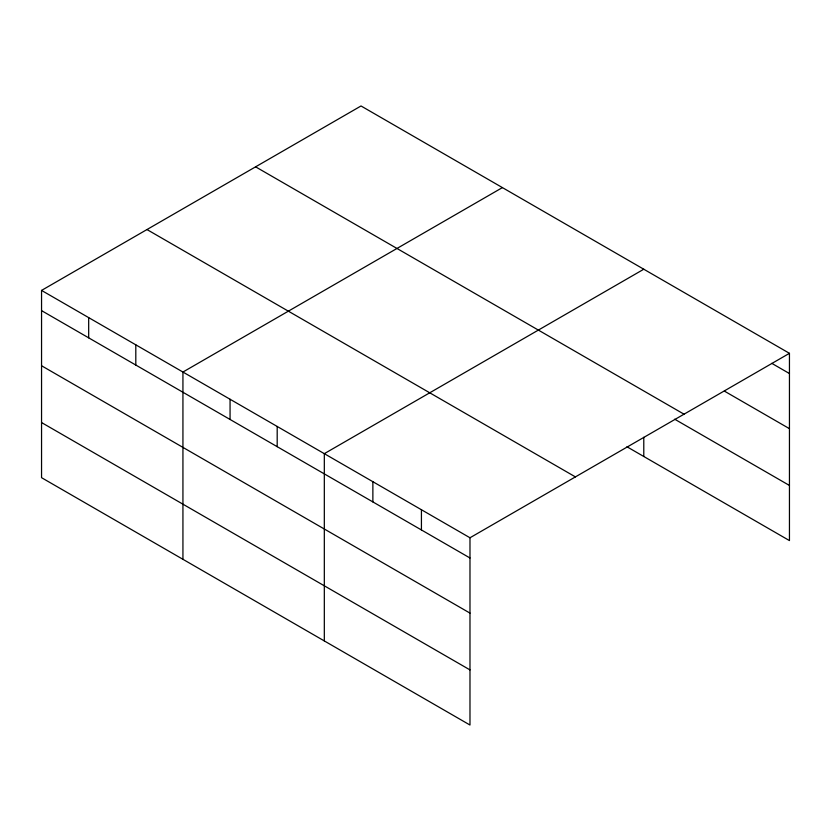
<?xml version="1.0" encoding="UTF-8"?>
<svg xmlns="http://www.w3.org/2000/svg" width="831" height="831" viewBox="0 0 831 831"><rect width="100%" height="100%" fill="white"/><g stroke="black" fill="none" stroke-linecap="round" stroke-linejoin="round"><path stroke-width="1.25" d="M469.982 613.112L469.982 537.771L41.55 290.414L41.55 477.68L469.982 725.027L469.982 613.112L41.55 365.754M626.948 446.766L789.45 540.586L789.45 353.32L361.018 105.973L41.55 290.414M502.402 187.598L182.934 372.039L182.934 559.305M643.786 269.223L324.319 453.664L324.319 640.93M469.982 537.771L789.45 353.32M771.791 363.344L789.45 373.545M724.341 391.079L789.45 428.671M255.595 166.834L684.027 414.191M674.679 419.198L789.45 485.46M146.973 229.543L575.405 476.901M41.55 310.628L469.982 557.985M41.55 422.553L469.982 669.9M643.786 437.262L643.786 456.489M421.431 509.735L421.431 529.949M372.87 481.7L372.87 501.914M277.19 426.459L277.19 446.673M230.062 399.244L230.062 419.468M135.806 344.834L135.806 365.048M88.678 317.619L88.678 337.833"/></g></svg>
